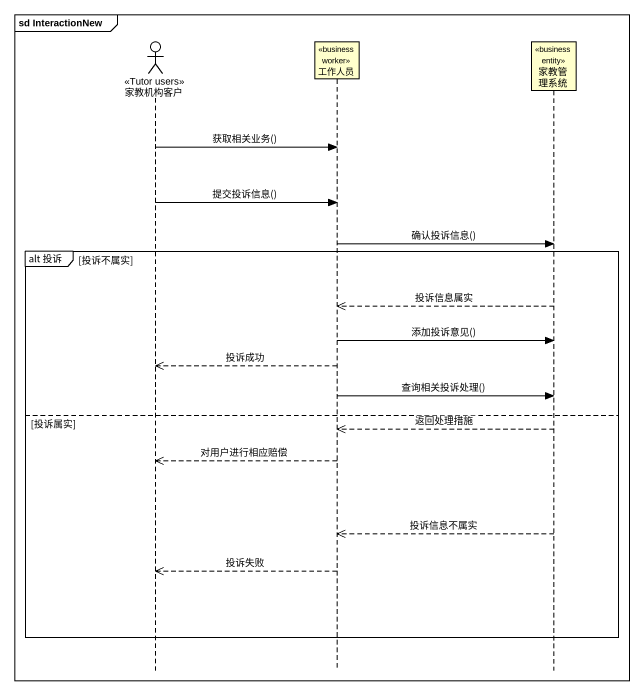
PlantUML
@startuml
mainframe sd InteractionNew
hide footbox
actor 家教机构客户 <<Tutor users>>
participant 工作人员 <<business worker>>
participant 家教管理系统 <<business entity>>

家教机构客户 -> 工作人员 : 获取相关业务()
家教机构客户 -> 工作人员 : 提交投诉信息()
工作人员 -> 家教管理系统 : 确认投诉信息()
group alt 投诉 [投诉不属实]
  家教管理系统 -->> 工作人员 : 投诉信息属实
  工作人员 -> 家教管理系统 : 添加投诉意见()
  工作人员 -->> 家教机构客户 : 投诉成功
  工作人员 -> 家教管理系统 : 查询相关投诉处理()
else 投诉属实
  家教管理系统 -->> 工作人员 : 返回处理措施
  工作人员 -->> 家教机构客户 : 对用户进行相应赔偿
  家教管理系统 -->> 工作人员 : 投诉信息不属实
  工作人员 -->> 家教机构客户 : 投诉失败
end
@enduml
